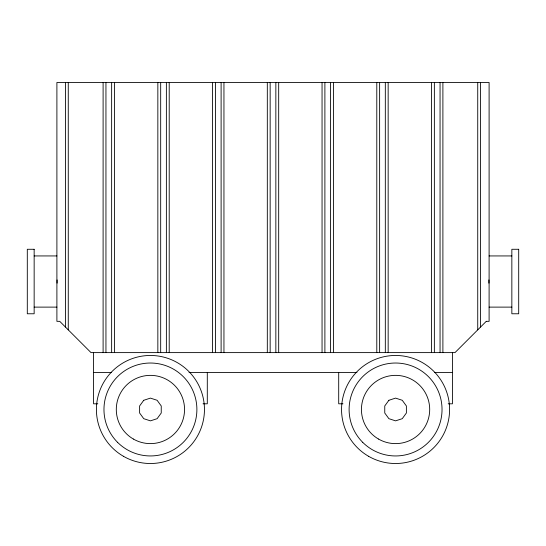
<?xml version="1.0" encoding="UTF-8"?>
<svg xmlns="http://www.w3.org/2000/svg" width="546" height="546" viewBox="0 0 546 546"><rect width="100%" height="100%" fill="white"/><g stroke="black" fill="none" stroke-linecap="round" stroke-linejoin="round"><path stroke-width="0.82" d="M57.105 279.927L57.105 283.135M488.895 283.135L488.895 279.927M34.152 255.938L56.9 255.938M489.1 255.938L511.848 255.938M34.152 307.118L56.9 307.118M489.1 307.118L511.848 307.118M93.557 372.522L111.459 372.522M189.032 372.522L356.968 372.522M434.541 372.522L452.443 372.522M97.823 403.801L93.557 403.801L93.557 352.614M203.03 403.801L207.296 403.801L207.296 372.522M342.97 403.801L338.704 403.801L338.704 372.522M448.177 403.801L452.443 403.801L452.443 352.614M480.576 82.487L480.576 327.027M477.73 82.487L477.73 329.866M442.895 82.487L442.895 352.614M440.056 82.487L440.056 352.614M434.363 82.487L434.363 352.614M431.524 82.487L431.524 352.614M388.158 82.487L388.158 352.614M385.319 82.487L385.319 352.614M379.627 82.487L379.627 352.614M376.788 82.487L376.788 352.614M333.422 82.487L333.422 352.614M330.583 82.487L330.583 352.614M324.89 82.487L324.89 352.614M322.051 82.487L322.051 352.614M278.685 82.487L278.685 352.614M275.846 82.487L275.846 352.614M270.154 82.487L270.154 352.614M267.315 82.487L267.315 352.614M223.949 82.487L223.949 352.614M221.11 82.487L221.11 352.614M215.417 82.487L215.417 352.614M212.578 82.487L212.578 352.614M169.212 82.487L169.212 352.614M166.373 82.487L166.373 352.614M160.681 82.487L160.681 352.614M157.842 82.487L157.842 352.614M114.476 82.487L114.476 352.614M111.637 82.487L111.637 352.614M105.944 82.487L105.944 352.614M103.105 82.487L103.105 352.614M68.27 82.487L68.27 329.866M65.424 82.487L65.424 327.027M143.741 400.286L139.612 405.971L139.612 413.001L143.741 418.686L150.43 420.857L157.111 418.686L161.247 413.001L161.247 405.971L157.111 400.286L150.43 398.109L143.741 400.286M388.888 400.286L384.753 405.971L384.753 413.001L388.888 418.686L395.57 420.857L402.259 418.686L406.388 413.001L406.388 405.971L402.259 400.286L395.57 398.109L388.888 400.286M486.261 321.341L454.982 352.614L91.018 352.614L59.739 321.341L56.9 321.341L56.9 82.487L489.1 82.487L489.1 321.341L486.261 321.341M34.152 249.283L27.3 249.283L27.3 313.773L34.152 313.773L34.152 249.283M518.7 249.283L511.848 249.283L511.848 313.773L518.7 313.773L518.7 249.283M368.557 456.272A54.027 54.027 0 0 0 449.597 409.486A54.027 54.027 0 0 0 368.557 362.701A54.027 54.027 0 0 0 368.557 456.272M362.715 442.342A46.465 46.465 0 0 0 440.451 421.512A46.465 46.465 0 0 0 383.545 364.605A46.465 46.465 0 0 0 362.715 442.342M378.508 439.039A34.118 34.118 0 0 0 429.695 409.486A34.118 34.118 0 0 0 378.508 379.934A34.118 34.118 0 0 0 378.508 439.039M123.416 456.272A54.027 54.027 0 0 0 204.457 409.486A54.027 54.027 0 0 0 123.416 362.701A54.027 54.027 0 0 0 123.416 456.272M117.574 442.342A46.465 46.465 0 0 0 195.304 421.512A46.465 46.465 0 0 0 138.404 364.605A46.465 46.465 0 0 0 117.574 442.342M133.367 439.039A34.118 34.118 0 0 0 184.548 409.486A34.118 34.118 0 0 0 133.367 379.934A34.118 34.118 0 0 0 133.367 439.039"/></g></svg>
